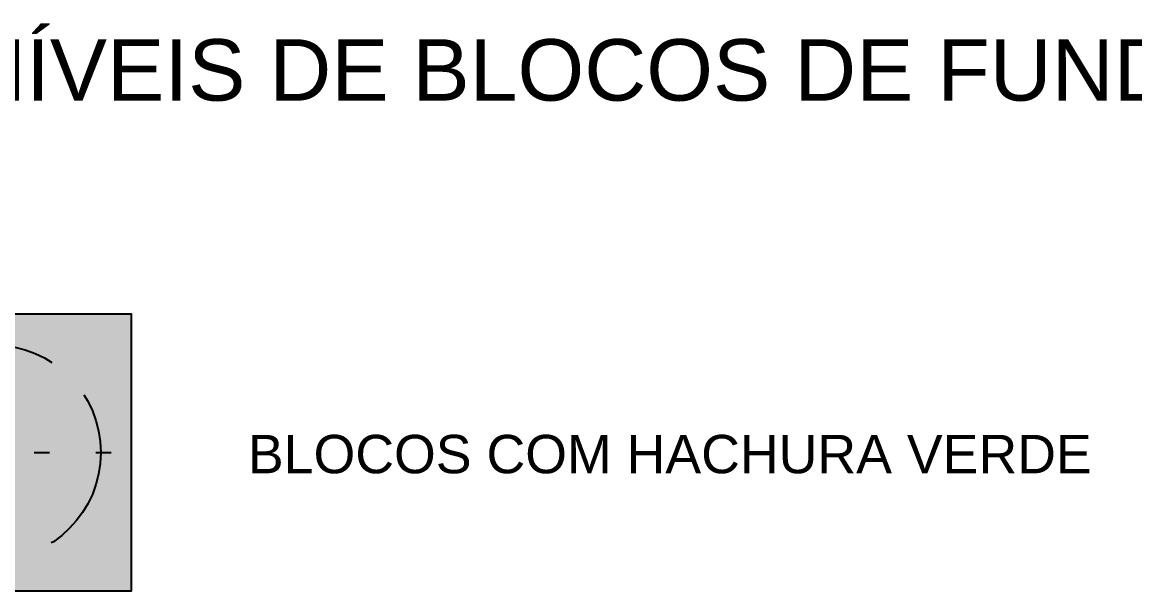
# Model space of a CAD drawing. Extents: x 0 to 119, y 0 to 84.
# Drawn here: x 44.35 to 51.59, y 50.72 to 54.42 of the extents above; entities that cross this region are included whole.
import ezdxf

# ---------------------------------------------------------------- set-up
doc = ezdxf.new("R2010")
doc.units = 0
doc.header["$MEASUREMENT"] = 0
doc.linetypes.add('ESTILO_TQS_0001', pattern=[1, 0.7, -0.3])
doc.linetypes.add('ESTILO_TQS_0002', pattern=[0.4, 0.1, -0.3])
for name, color, linetype in [('10', 252, 'CONTINUOUS'), ('18', 6, 'CONTINUOUS'), ('23', 100, 'CONTINUOUS'), ('3', 7, 'CONTINUOUS'), ('7', 232, 'CONTINUOUS')]:
    doc.layers.add(name, color=color, linetype=linetype)
doc.styles.add('TQS_ARIAL', font='arial.ttf')

msp = doc.modelspace()

# ---------------------------------------------------------------- linework, layer by layer
at = {"layer": '10', "color": 252, "linetype": 'ESTILO_TQS_0002'}
msp.add_line((43.224423, 51.616592), (45.090623, 51.616592), dxfattribs=at)
at = {"layer": '10', "color": 252, "linetype": 'ESTILO_TQS_0001'}
msp.add_circle((44.157523, 51.616592), 0.7, dxfattribs=at)
at = {"layer": '18', "color": 6, "linetype": 'Continuous'}
msp.add_lwpolyline([(43.257523, 50.716592), (45.057523, 50.716592), (45.057523, 52.516592), (43.257523, 52.516592), (43.257523, 50.716592)], dxfattribs=at)
at = {"layer": '23', "color": 100, "linetype": 'Continuous'}
msp.add_lwpolyline([(45.057523, 52.516592), (43.257523, 52.516592), (43.257523, 50.716592), (45.057523, 50.716592), (45.057523, 52.516592)], dxfattribs=at)
for points in [[(45.057523, 52.516592), (43.257523, 52.516592), (43.257523, 50.716592)], [(45.057523, 52.516592), (43.257523, 50.716592), (45.057523, 50.716592)], [(45.057523, 52.516592), (45.057523, 50.716592), (45.057523, 52.516592)]]:
    msp.add_solid(points, dxfattribs=at)

# ---------------------------------------------------------------- texts
at = {"layer": '3', "color": 7, "linetype": 'Continuous', "style": 'TQS_ARIAL'}
msp.add_text('BLOCOS COM HACHURA VERDE', height=0.25, dxfattribs=at).set_placement((45.814649, 51.481469))
at = {"layer": '7', "color": 232, "linetype": 'Continuous', "style": 'TQS_ARIAL'}
msp.add_text('LEGENDA DOS NÍVEIS DE BLOCOS DE FUNDAÇÃO', height=0.4, dxfattribs=at).set_placement((39.775035, 53.907637))

doc.saveas('drawing.dxf')
